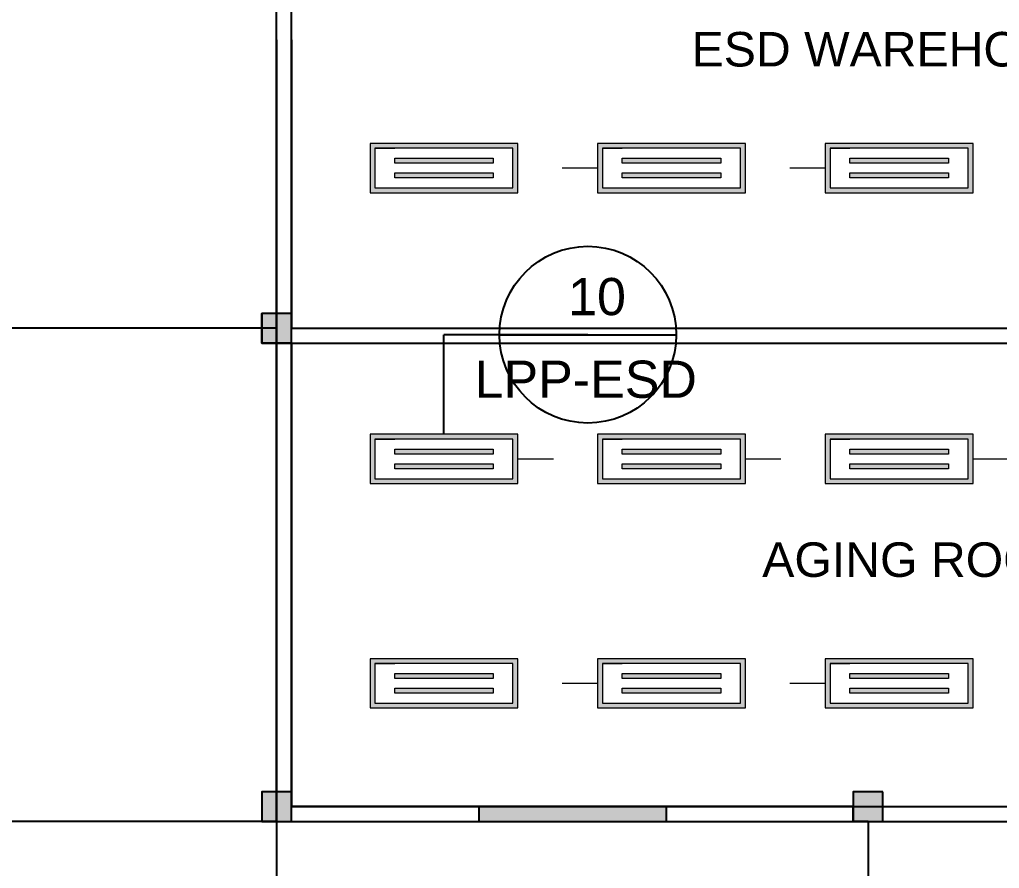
# Model space of a CAD drawing. Header units: millimetres. Extents: x 3339 to 2017737, y 4955 to 2748989.
# Drawn here: x 1426633 to 1436572, y 1238233 to 1246839 of the extents above; entities that cross this region are included whole.
import ezdxf

# ---------------------------------------------------------------- set-up
doc = ezdxf.new("R2010")
doc.units = ezdxf.units.MM
doc.header["$LTSCALE"] = 30
doc.linetypes.add('ACAD_ISO03W100', pattern=[30, 12, -18])
for name, color, linetype in [('DIM LINES', 7, 'Continuous'), ('TEXT', 7, 'Continuous'), ('window', 92, 'Continuous')]:
    doc.layers.add(name, color=color, linetype=linetype)
doc.layers.add('LIGHT LINES', color=6, linetype='ACAD_ISO03W100', lineweight=13)
doc.layers.add('LIGHTS', color=6, linetype='Continuous', lineweight=13)
doc.styles.get("Standard").update_dxf_attribs({"font": 'arial.ttf'})
doc.dimstyles.new('GREEN', dxfattribs={"dimtxt": 1000, "dimasz": 600, "dimexe": 0.18, "dimexo": 0.0625, "dimgap": 0.09, "dimtad": 2, "dimdec": 0, "dimzin": 0, "dimdsep": 46, "dimtxsty": 'Standard', "dimblk": 'ARCHTICK', "dimcen": 0.09, "dimclrd": 3, "dimclre": 3, "dimclrt": 2, "dimadec": 0, "dimazin": 0, "dimtfac": 1, "dimtdec": 0, "dimtofl": 0, "dimtmove": 0, "dimatfit": 3, "dimfxl": 1, "dimtolj": 1, "dimtzin": 0, "dimarcsym": 0})

# ---------------------------------------------------------------- blocks, each defined once
blk = doc.blocks.new('_ArchTick')
at = {"color": 0, "linetype": 'ByBlock', "const_width": 0.15}
blk.add_lwpolyline([(-0.5, -0.5), (0.5, 0.5)], dxfattribs=at)
blk = doc.blocks.new('*D605')
at = {"layer": 'Defpoints', "color": 0, "transparency": 16777216}
for p in [(1412530.3, 1308509.4), (1429240.4, 1308509.4), (1429240.4, 1238709.4)]:
    blk.add_point(p, dxfattribs=at)
at = {"layer": 'DIM LINES', "color": 3, "linetype": 'ByBlock', "lineweight": -2, "transparency": 16777216}
for p, q in [((1429240.3, 1308509.4), (1412530.1, 1308509.4)), ((1412530.3, 1238709.4), (1412530.3, 1308509.4)), ((1429240.3, 1238709.4), (1412530.1, 1238709.4))]:
    blk.add_line(p, q, dxfattribs=at)
at = {"layer": 'DIM LINES', "color": 3, "lineweight": -2, "transparency": 16777216, "xscale": 600, "yscale": 600, "zscale": 600}
for p, rotation in [((1412530.3, 1308509.4), 90), ((1412530.3, 1238709.4), 270)]:
    blk.add_blockref('_ArchTick', p, dxfattribs=dict(at, rotation=rotation))
at = {"layer": 'DIM LINES', "color": 2, "transparency": 16777216, "insert": (1412019.7, 1273609.4), "char_height": 1000, "attachment_point": 5, "rotation": 90}
blk.add_mtext('\\A1;69800', dxfattribs=at)
blk = doc.blocks.new('*D854')
at = {"layer": 'Defpoints', "color": 0, "transparency": 16777216}
for p in [(1429240.4, 1238709.4), (1519240.4, 1238709.4), (1519240.4, 1232329.6)]:
    blk.add_point(p, dxfattribs=at)
at = {"layer": 'DIM LINES', "color": 3, "linetype": 'ByBlock', "lineweight": -2, "transparency": 16777216}
for p, q in [((1429240.4, 1238709.3), (1429240.4, 1232329.4)), ((1519240.4, 1238709.3), (1519240.4, 1232329.4)), ((1429240.4, 1232329.6), (1519240.4, 1232329.6))]:
    blk.add_line(p, q, dxfattribs=at)
at = {"layer": 'DIM LINES', "color": 3, "lineweight": -2, "transparency": 16777216, "xscale": 600, "yscale": 600, "zscale": 600, "rotation": 180}
blk.add_blockref('_ArchTick', (1429240.4, 1232329.6), dxfattribs=at)
at = {"layer": 'DIM LINES', "color": 3, "lineweight": -2, "transparency": 16777216, "xscale": 600, "yscale": 600, "zscale": 600}
blk.add_blockref('_ArchTick', (1519240.4, 1232329.6), dxfattribs=at)
at = {"layer": 'DIM LINES', "color": 2, "transparency": 16777216, "insert": (1474240.4, 1231818.9), "char_height": 1000, "attachment_point": 5}
blk.add_mtext('\\A1;90000', dxfattribs=at)
blk = doc.blocks.new('*D624')
at = {"layer": 'Defpoints', "color": 0, "transparency": 16777216}
for p in [(1429240.4, 1238709.4), (1435240.4, 1238709.4), (1435240.4, 1235479)]:
    blk.add_point(p, dxfattribs=at)
at = {"layer": 'DIM LINES', "color": 3, "linetype": 'ByBlock', "lineweight": -2, "transparency": 16777216}
for p, q in [((1429240.4, 1238709.3), (1429240.4, 1235478.9)), ((1435240.4, 1238709.3), (1435240.4, 1235478.9)), ((1429240.4, 1235479), (1435240.4, 1235479))]:
    blk.add_line(p, q, dxfattribs=at)
at = {"layer": 'DIM LINES', "color": 3, "lineweight": -2, "transparency": 16777216, "xscale": 600, "yscale": 600, "zscale": 600, "rotation": 180}
blk.add_blockref('_ArchTick', (1429240.4, 1235479), dxfattribs=at)
at = {"layer": 'DIM LINES', "color": 3, "lineweight": -2, "transparency": 16777216, "xscale": 600, "yscale": 600, "zscale": 600}
blk.add_blockref('_ArchTick', (1435240.4, 1235479), dxfattribs=at)
at = {"layer": 'DIM LINES', "color": 2, "transparency": 16777216, "insert": (1432240.4, 1234968.4), "char_height": 1000, "attachment_point": 5}
blk.add_mtext('\\A1;6000', dxfattribs=at)
blk = doc.blocks.new('*D625')
at = {"layer": 'Defpoints', "color": 0, "transparency": 16777216}
for p in [(1435240.4, 1238709.4), (1441240.4, 1238709.4), (1441240.4, 1235479)]:
    blk.add_point(p, dxfattribs=at)
at = {"layer": 'DIM LINES', "color": 3, "linetype": 'ByBlock', "lineweight": -2, "transparency": 16777216}
for p, q in [((1435240.4, 1238709.3), (1435240.4, 1235478.9)), ((1441240.4, 1238709.3), (1441240.4, 1235478.9)), ((1435240.4, 1235479), (1441240.4, 1235479))]:
    blk.add_line(p, q, dxfattribs=at)
at = {"layer": 'DIM LINES', "color": 3, "lineweight": -2, "transparency": 16777216, "xscale": 600, "yscale": 600, "zscale": 600, "rotation": 180}
blk.add_blockref('_ArchTick', (1435240.4, 1235479), dxfattribs=at)
at = {"layer": 'DIM LINES', "color": 3, "lineweight": -2, "transparency": 16777216, "xscale": 600, "yscale": 600, "zscale": 600}
blk.add_blockref('_ArchTick', (1441240.4, 1235479), dxfattribs=at)
at = {"layer": 'DIM LINES', "color": 2, "transparency": 16777216, "insert": (1438240.4, 1234968.4), "char_height": 1000, "attachment_point": 5}
blk.add_mtext('\\A1;6000', dxfattribs=at)
blk = doc.blocks.new('*D638')
at = {"layer": 'Defpoints', "color": 0, "transparency": 16777216}
for p in [(1417228, 1261709.4), (1429240.4, 1261709.4), (1429240.4, 1238709.4)]:
    blk.add_point(p, dxfattribs=at)
at = {"layer": 'DIM LINES', "color": 3, "linetype": 'ByBlock', "lineweight": -2, "transparency": 16777216}
for p, q in [((1429240.3, 1261709.4), (1417227.8, 1261709.4)), ((1417228, 1238709.4), (1417228, 1261709.4)), ((1429240.3, 1238709.4), (1417227.8, 1238709.4))]:
    blk.add_line(p, q, dxfattribs=at)
at = {"layer": 'DIM LINES', "color": 3, "lineweight": -2, "transparency": 16777216, "xscale": 600, "yscale": 600, "zscale": 600}
for p, rotation in [((1417228, 1261709.4), 90), ((1417228, 1238709.4), 270)]:
    blk.add_blockref('_ArchTick', p, dxfattribs=dict(at, rotation=rotation))
at = {"layer": 'DIM LINES', "color": 2, "transparency": 16777216, "insert": (1416717, 1250209.4), "char_height": 1000, "attachment_point": 5, "rotation": 90}
blk.add_mtext('\\A1;23000', dxfattribs=at)
blk = doc.blocks.new('*D641')
at = {"layer": 'Defpoints', "color": 0, "transparency": 16777216}
for p in [(1429240.4, 1249709.4), (1421516.6, 1243709.4), (1429240.4, 1243709.4)]:
    blk.add_point(p, dxfattribs=at)
at = {"layer": 'DIM LINES', "color": 3, "linetype": 'ByBlock', "lineweight": -2, "transparency": 16777216}
for p, q in [((1429240.3, 1249709.4), (1421516.4, 1249709.4)), ((1421516.6, 1249709.4), (1421516.6, 1243709.4)), ((1429240.3, 1243709.4), (1421516.4, 1243709.4))]:
    blk.add_line(p, q, dxfattribs=at)
at = {"layer": 'DIM LINES', "color": 3, "lineweight": -2, "transparency": 16777216, "xscale": 600, "yscale": 600, "zscale": 600}
for p, rotation in [((1421516.6, 1249709.4), 90), ((1421516.6, 1243709.4), 270)]:
    blk.add_blockref('_ArchTick', p, dxfattribs=dict(at, rotation=rotation))
at = {"layer": 'DIM LINES', "color": 2, "transparency": 16777216, "insert": (1421005.9, 1246709.4), "char_height": 1000, "attachment_point": 5, "rotation": 90}
blk.add_mtext('\\A1;6000', dxfattribs=at)
blk = doc.blocks.new('*D859')
at = {"layer": 'Defpoints', "color": 0, "transparency": 16777216}
for p in [(1429240.4, 1243709.4), (1421516.6, 1238709.4), (1429240.4, 1238709.4)]:
    blk.add_point(p, dxfattribs=at)
at = {"layer": 'DIM LINES', "color": 3, "linetype": 'ByBlock', "lineweight": -2, "transparency": 16777216}
for p, q in [((1429240.3, 1243709.4), (1421516.4, 1243709.4)), ((1421516.6, 1243709.4), (1421516.6, 1238709.4)), ((1429240.3, 1238709.4), (1421516.4, 1238709.4))]:
    blk.add_line(p, q, dxfattribs=at)
at = {"layer": 'DIM LINES', "color": 3, "lineweight": -2, "transparency": 16777216, "xscale": 600, "yscale": 600, "zscale": 600}
for p, rotation in [((1421516.6, 1243709.4), 90), ((1421516.6, 1238709.4), 270)]:
    blk.add_blockref('_ArchTick', p, dxfattribs=dict(at, rotation=rotation))
at = {"layer": 'DIM LINES', "color": 2, "transparency": 16777216, "insert": (1421005.9, 1241209.4), "char_height": 1000, "attachment_point": 5, "rotation": 90}
blk.add_mtext('\\A1;5000', dxfattribs=at)

msp = doc.modelspace()

# ---------------------------------------------------------------- hatches: boundary and pattern name
h = msp.add_hatch(color=2)
h.dxf.hatch_style = 1
h.paths.add_polyline_path([(1429390.35, 1243859.357), (1429090.35, 1243859.357), (1429090.35, 1243559.357), (1429390.35, 1243559.357)])
h = msp.add_hatch(color=2)
h.dxf.hatch_style = 1
h.paths.add_polyline_path([(1429390.35, 1239009.357), (1429090.35, 1239009.357), (1429090.35, 1238709.357), (1429390.35, 1238709.357)])
h = msp.add_hatch(color=2)
h.dxf.hatch_style = 1
h.paths.add_polyline_path([(1435390.35, 1239009.357), (1435090.35, 1239009.357), (1435090.35, 1238709.357), (1435390.35, 1238709.357)])
at = {"layer": 'LIGHTS'}
h = msp.add_hatch(color=256, dxfattribs=at)
h.dxf.hatch_style = 1
h.paths.add_polyline_path([(1430188.134, 1245584.357), (1430188.134, 1245084.357), (1431688.134, 1245084.357), (1431688.134, 1245584.357)])
h.paths.add_polyline_path([(1431638.134, 1245534.357), (1431638.134, 1245134.357), (1430238.134, 1245134.357), (1430238.134, 1245534.357), (1430438.134, 1245534.357)], flags=16)
h.paths.add_polyline_path([(1431438.134, 1245434.357), (1431438.134, 1245384.357), (1430438.134, 1245384.357), (1430438.134, 1245434.357)], flags=0)
h.paths.add_polyline_path([(1431438.134, 1245284.357), (1431438.134, 1245234.357), (1430438.134, 1245234.357), (1430438.134, 1245284.357)], flags=0)
h = msp.add_hatch(color=256, dxfattribs=at)
h.dxf.hatch_style = 1
h.paths.add_polyline_path([(1432496.598, 1245584.357), (1432496.598, 1245084.357), (1433996.598, 1245084.357), (1433996.598, 1245584.357)])
h.paths.add_polyline_path([(1433946.598, 1245534.357), (1433946.598, 1245134.357), (1432546.598, 1245134.357), (1432546.598, 1245534.357), (1432746.598, 1245534.357)], flags=16)
h.paths.add_polyline_path([(1433746.598, 1245434.357), (1433746.598, 1245384.357), (1432746.598, 1245384.357), (1432746.598, 1245434.357)], flags=0)
h.paths.add_polyline_path([(1433746.598, 1245284.357), (1433746.598, 1245234.357), (1432746.598, 1245234.357), (1432746.598, 1245284.357)], flags=0)
h = msp.add_hatch(color=256, dxfattribs=at)
h.dxf.hatch_style = 1
h.paths.add_polyline_path([(1434805.062, 1245584.357), (1434805.062, 1245084.357), (1436305.062, 1245084.357), (1436305.062, 1245584.357)])
h.paths.add_polyline_path([(1436255.062, 1245534.357), (1436255.062, 1245134.357), (1434855.062, 1245134.357), (1434855.062, 1245534.357), (1435055.062, 1245534.357)], flags=16)
h.paths.add_polyline_path([(1436055.062, 1245434.357), (1436055.062, 1245384.357), (1435055.062, 1245384.357), (1435055.062, 1245434.357)], flags=0)
h.paths.add_polyline_path([(1436055.062, 1245284.357), (1436055.062, 1245234.357), (1435055.062, 1245234.357), (1435055.062, 1245284.357)], flags=0)
h = msp.add_hatch(color=256, dxfattribs=at)
h.dxf.hatch_style = 1
h.paths.add_polyline_path([(1430438.134, 1245434.357), (1430438.134, 1245384.357), (1431438.134, 1245384.357), (1431438.134, 1245434.357)])
h = msp.add_hatch(color=256, dxfattribs=at)
h.dxf.hatch_style = 1
h.paths.add_polyline_path([(1432746.598, 1245434.357), (1432746.598, 1245384.357), (1433746.598, 1245384.357), (1433746.598, 1245434.357)])
h = msp.add_hatch(color=256, dxfattribs=at)
h.dxf.hatch_style = 1
h.paths.add_polyline_path([(1435055.062, 1245434.357), (1435055.062, 1245384.357), (1436055.062, 1245384.357), (1436055.062, 1245434.357)])
h = msp.add_hatch(color=256, dxfattribs=at)
h.dxf.hatch_style = 1
h.paths.add_polyline_path([(1431438.134, 1245234.357), (1431438.134, 1245284.357), (1430438.134, 1245284.357), (1430438.134, 1245234.357)])
h = msp.add_hatch(color=256, dxfattribs=at)
h.dxf.hatch_style = 1
h.paths.add_polyline_path([(1433746.598, 1245234.357), (1433746.598, 1245284.357), (1432746.598, 1245284.357), (1432746.598, 1245234.357)])
h = msp.add_hatch(color=256, dxfattribs=at)
h.dxf.hatch_style = 1
h.paths.add_polyline_path([(1436055.062, 1245234.357), (1436055.062, 1245284.357), (1435055.062, 1245284.357), (1435055.062, 1245234.357)])
h = msp.add_hatch(color=256, dxfattribs=at)
h.dxf.hatch_style = 1
h.paths.add_polyline_path([(1430188.134, 1242634.357), (1430188.134, 1242134.357), (1431688.134, 1242134.357), (1431688.134, 1242634.357)])
h.paths.add_polyline_path([(1431638.134, 1242584.357), (1431638.134, 1242184.357), (1430238.134, 1242184.357), (1430238.134, 1242584.357), (1430438.134, 1242584.357)], flags=16)
h.paths.add_polyline_path([(1431438.134, 1242484.357), (1431438.134, 1242434.357), (1430438.134, 1242434.357), (1430438.134, 1242484.357)], flags=0)
h.paths.add_polyline_path([(1431438.134, 1242334.357), (1431438.134, 1242284.357), (1430438.134, 1242284.357), (1430438.134, 1242334.357)], flags=0)
h = msp.add_hatch(color=256, dxfattribs=at)
h.dxf.hatch_style = 1
h.paths.add_polyline_path([(1432496.598, 1242634.357), (1432496.598, 1242134.357), (1433996.598, 1242134.357), (1433996.598, 1242634.357)])
h.paths.add_polyline_path([(1433946.598, 1242584.357), (1433946.598, 1242184.357), (1432546.598, 1242184.357), (1432546.598, 1242584.357), (1432746.598, 1242584.357)], flags=16)
h.paths.add_polyline_path([(1433746.598, 1242484.357), (1433746.598, 1242434.357), (1432746.598, 1242434.357), (1432746.598, 1242484.357)], flags=0)
h.paths.add_polyline_path([(1433746.598, 1242334.357), (1433746.598, 1242284.357), (1432746.598, 1242284.357), (1432746.598, 1242334.357)], flags=0)
h = msp.add_hatch(color=256, dxfattribs=at)
h.dxf.hatch_style = 1
h.paths.add_polyline_path([(1434805.062, 1242634.357), (1434805.062, 1242134.357), (1436305.062, 1242134.357), (1436305.062, 1242634.357)])
h.paths.add_polyline_path([(1436255.062, 1242584.357), (1436255.062, 1242184.357), (1434855.062, 1242184.357), (1434855.062, 1242584.357), (1435055.062, 1242584.357)], flags=16)
h.paths.add_polyline_path([(1436055.062, 1242484.357), (1436055.062, 1242434.357), (1435055.062, 1242434.357), (1435055.062, 1242484.357)], flags=0)
h.paths.add_polyline_path([(1436055.062, 1242334.357), (1436055.062, 1242284.357), (1435055.062, 1242284.357), (1435055.062, 1242334.357)], flags=0)
h = msp.add_hatch(color=256, dxfattribs=at)
h.dxf.hatch_style = 1
h.paths.add_polyline_path([(1430438.134, 1242484.357), (1430438.134, 1242434.357), (1431438.134, 1242434.357), (1431438.134, 1242484.357)])
h = msp.add_hatch(color=256, dxfattribs=at)
h.dxf.hatch_style = 1
h.paths.add_polyline_path([(1432746.598, 1242484.357), (1432746.598, 1242434.357), (1433746.598, 1242434.357), (1433746.598, 1242484.357)])
h = msp.add_hatch(color=256, dxfattribs=at)
h.dxf.hatch_style = 1
h.paths.add_polyline_path([(1435055.062, 1242484.357), (1435055.062, 1242434.357), (1436055.062, 1242434.357), (1436055.062, 1242484.357)])
h = msp.add_hatch(color=256, dxfattribs=at)
h.dxf.hatch_style = 1
h.paths.add_polyline_path([(1431438.134, 1242284.357), (1431438.134, 1242334.357), (1430438.134, 1242334.357), (1430438.134, 1242284.357)])
h = msp.add_hatch(color=256, dxfattribs=at)
h.dxf.hatch_style = 1
h.paths.add_polyline_path([(1433746.598, 1242284.357), (1433746.598, 1242334.357), (1432746.598, 1242334.357), (1432746.598, 1242284.357)])
h = msp.add_hatch(color=256, dxfattribs=at)
h.dxf.hatch_style = 1
h.paths.add_polyline_path([(1436055.062, 1242284.357), (1436055.062, 1242334.357), (1435055.062, 1242334.357), (1435055.062, 1242284.357)])
h = msp.add_hatch(color=256, dxfattribs=at)
h.dxf.hatch_style = 1
h.paths.add_polyline_path([(1430188.134, 1240359.357), (1430188.134, 1239859.357), (1431688.134, 1239859.357), (1431688.134, 1240359.357)])
h.paths.add_polyline_path([(1431638.134, 1240309.357), (1431638.134, 1239909.357), (1430238.134, 1239909.357), (1430238.134, 1240309.357), (1430438.134, 1240309.357)], flags=16)
h.paths.add_polyline_path([(1431438.134, 1240209.357), (1431438.134, 1240159.357), (1430438.134, 1240159.357), (1430438.134, 1240209.357)], flags=0)
h.paths.add_polyline_path([(1431438.134, 1240059.357), (1431438.134, 1240009.357), (1430438.134, 1240009.357), (1430438.134, 1240059.357)], flags=0)
h = msp.add_hatch(color=256, dxfattribs=at)
h.dxf.hatch_style = 1
h.paths.add_polyline_path([(1432496.598, 1240359.357), (1432496.598, 1239859.357), (1433996.598, 1239859.357), (1433996.598, 1240359.357)])
h.paths.add_polyline_path([(1433946.598, 1240309.357), (1433946.598, 1239909.357), (1432546.598, 1239909.357), (1432546.598, 1240309.357), (1432746.598, 1240309.357)], flags=16)
h.paths.add_polyline_path([(1433746.598, 1240209.357), (1433746.598, 1240159.357), (1432746.598, 1240159.357), (1432746.598, 1240209.357)], flags=0)
h.paths.add_polyline_path([(1433746.598, 1240059.357), (1433746.598, 1240009.357), (1432746.598, 1240009.357), (1432746.598, 1240059.357)], flags=0)
h = msp.add_hatch(color=256, dxfattribs=at)
h.dxf.hatch_style = 1
h.paths.add_polyline_path([(1434805.062, 1240359.357), (1434805.062, 1239859.357), (1436305.062, 1239859.357), (1436305.062, 1240359.357)])
h.paths.add_polyline_path([(1436255.062, 1240309.357), (1436255.062, 1239909.357), (1434855.062, 1239909.357), (1434855.062, 1240309.357), (1435055.062, 1240309.357)], flags=16)
h.paths.add_polyline_path([(1436055.062, 1240209.357), (1436055.062, 1240159.357), (1435055.062, 1240159.357), (1435055.062, 1240209.357)], flags=0)
h.paths.add_polyline_path([(1436055.062, 1240059.357), (1436055.062, 1240009.357), (1435055.062, 1240009.357), (1435055.062, 1240059.357)], flags=0)
h = msp.add_hatch(color=256, dxfattribs=at)
h.dxf.hatch_style = 1
h.paths.add_polyline_path([(1430438.134, 1240209.357), (1430438.134, 1240159.357), (1431438.134, 1240159.357), (1431438.134, 1240209.357)])
h = msp.add_hatch(color=256, dxfattribs=at)
h.dxf.hatch_style = 1
h.paths.add_polyline_path([(1432746.598, 1240209.357), (1432746.598, 1240159.357), (1433746.598, 1240159.357), (1433746.598, 1240209.357)])
h = msp.add_hatch(color=256, dxfattribs=at)
h.dxf.hatch_style = 1
h.paths.add_polyline_path([(1435055.062, 1240209.357), (1435055.062, 1240159.357), (1436055.062, 1240159.357), (1436055.062, 1240209.357)])
h = msp.add_hatch(color=256, dxfattribs=at)
h.dxf.hatch_style = 1
h.paths.add_polyline_path([(1431438.134, 1240009.357), (1431438.134, 1240059.357), (1430438.134, 1240059.357), (1430438.134, 1240009.357)])
h = msp.add_hatch(color=256, dxfattribs=at)
h.dxf.hatch_style = 1
h.paths.add_polyline_path([(1433746.598, 1240009.357), (1433746.598, 1240059.357), (1432746.598, 1240059.357), (1432746.598, 1240009.357)])
h = msp.add_hatch(color=256, dxfattribs=at)
h.dxf.hatch_style = 1
h.paths.add_polyline_path([(1436055.062, 1240009.357), (1436055.062, 1240059.357), (1435055.062, 1240059.357), (1435055.062, 1240009.357)])
at = {"layer": 'window'}
h = msp.add_hatch(color=256, dxfattribs=at)
h.dxf.hatch_style = 1
h.paths.add_polyline_path([(1433190.35, 1238859.357), (1431290.35, 1238859.357), (1431290.35, 1238709.357), (1433190.35, 1238709.357)])
h.paths.add_polyline_path([(1439190.35, 1238859.357), (1437290.35, 1238859.357), (1437290.35, 1238709.357), (1438240.35, 1238709.357), (1439190.35, 1238709.357)])
h.paths.add_polyline_path([(1445190.35, 1238859.357), (1443290.35, 1238859.357), (1443290.35, 1238709.357), (1445190.35, 1238709.357)])
h.paths.add_polyline_path([(1451190.35, 1238859.357), (1449290.35, 1238859.357), (1449290.35, 1238709.357), (1451190.35, 1238709.357)])
h.paths.add_polyline_path([(1457190.35, 1238859.357), (1455290.35, 1238859.357), (1455290.35, 1238709.357), (1457190.35, 1238709.357)])
h.paths.add_polyline_path([(1463690.35, 1238859.357), (1461790.35, 1238859.357), (1461790.35, 1238709.357), (1463690.35, 1238709.357)])
h.paths.add_polyline_path([(1469390.35, 1238859.357), (1468290.35, 1238859.357), (1468290.35, 1238709.357), (1469390.35, 1238709.357)])
h.paths.add_polyline_path([(1469640.35, 1249709.357), (1468290.35, 1249709.357), (1468290.35, 1249559.357), (1469640.35, 1249559.357)])
h.paths.add_polyline_path([(1463690.35, 1249709.357), (1461790.35, 1249709.357), (1461790.35, 1249559.357), (1463690.35, 1249559.357)])
h.paths.add_polyline_path([(1457190.35, 1249709.357), (1455290.35, 1249709.357), (1455290.35, 1249559.357), (1457190.35, 1249559.357)])
h.paths.add_polyline_path([(1451190.35, 1249709.357), (1449290.35, 1249709.357), (1449290.35, 1249559.357), (1451190.35, 1249559.357)])
h.paths.add_polyline_path([(1445190.35, 1249709.357), (1443290.35, 1249709.357), (1443290.35, 1249559.357), (1445190.35, 1249559.357)])
h.paths.add_polyline_path([(1437835.081, 1249709.357), (1435390.35, 1249709.357), (1435390.35, 1249559.357), (1437835.081, 1249559.357)])

# ---------------------------------------------------------------- linework, layer by layer
at = {"color": 0}
for p, q in [((1429240.35, 1239009.357), (1429240.35, 1246959.357)), ((1429390.35, 1243709.357), (1429390.35, 1246959.357)), ((1429240.35, 1239009.357), (1429240.35, 1246634.357)), ((1429090.35, 1243559.357), (1429090.35, 1243859.357)), ((1429240.35, 1238709.357), (1429240.35, 1243709.357)), ((1429390.35, 1243709.357), (1437429.813, 1243709.357)), ((1429390.35, 1243559.357), (1429090.35, 1243559.357)), ((1429240.35, 1239009.357), (1429240.35, 1243559.357)), ((1429390.35, 1238859.357), (1429390.35, 1243559.357)), ((1429390.35, 1243559.357), (1437429.813, 1243559.357)), ((1429390.35, 1239009.357), (1429090.35, 1239009.357)), ((1429090.35, 1239009.357), (1429090.35, 1238709.357)), ((1429390.35, 1238709.357), (1429390.35, 1239009.357)), ((1429390.35, 1238859.357), (1441240.35, 1238859.357)), ((1435090.35, 1238859.357), (1429390.35, 1238859.357)), ((1429090.35, 1238709.357), (1429390.35, 1238709.357)), ((1429240.35, 1238709.357), (1469740.35, 1238709.357)), ((1429240.35, 1238709.357), (1441240.35, 1238709.357)), ((1429240.35, 1238709.357), (1437240.35, 1238709.357)), ((1429240.35, 1238709.357), (1439240.35, 1238709.357)), ((1429240.35, 1238709.357), (1438240.35, 1238709.357))]:
    msp.add_line(p, q, dxfattribs=at)
for p, q in [((1429240.35, 1246634.357), (1429240.35, 1238709.357)), ((1429390.35, 1246634.357), (1429390.35, 1243709.357)), ((1430938.134, 1242634.357), (1430938.134, 1243644.253)), ((1431501.275, 1243644.253), (1430938.134, 1243644.253)), ((1432397.545, 1243644.253), (1431497.545, 1243644.253)), ((1431497.545, 1243644.253), (1433297.545, 1243644.253)), ((1429390.35, 1243559.357), (1429390.35, 1238859.357)), ((1429240.35, 1238709.357), (1469740.35, 1238709.357))]:
    msp.add_line(p, q)
for points in [[(1429390.35, 1243859.357), (1429090.35, 1243859.357), (1429090.35, 1243559.357), (1429390.35, 1243559.357), (1429390.35, 1243859.357)], [(1429390.35, 1239009.357), (1429090.35, 1239009.357), (1429090.35, 1238709.357), (1429390.35, 1238709.357), (1429390.35, 1239009.357)], [(1435390.35, 1239009.357), (1435090.35, 1239009.357), (1435090.35, 1238709.357), (1435390.35, 1238709.357), (1435390.35, 1239009.357)]]:
    msp.add_lwpolyline(points, close=True)
msp.add_circle((1432397.545, 1243644.253), 896.27)
at = {"layer": 'LIGHT LINES'}
for p, q in [((1432496.598, 1245334.357), (1431688.134, 1245334.357)), ((1434805.062, 1245334.357), (1433996.598, 1245334.357)), ((1437113.526, 1245334.357), (1436305.062, 1245334.357)), ((1431688.134, 1242384.357), (1432496.598, 1242384.357)), ((1433996.598, 1242384.357), (1434805.062, 1242384.357)), ((1436305.062, 1242384.357), (1437113.526, 1242384.357)), ((1432496.598, 1240109.357), (1431688.134, 1240109.357)), ((1434805.062, 1240109.357), (1433996.598, 1240109.357)), ((1437113.526, 1240109.357), (1436305.062, 1240109.357))]:
    msp.add_line(p, q, dxfattribs=at)
at = {"layer": 'LIGHTS'}
for p, q in [((1431688.134, 1245584.357), (1430188.134, 1245584.357)), ((1430188.134, 1245584.357), (1430188.134, 1245084.357)), ((1431688.134, 1245084.357), (1431688.134, 1245584.357)), ((1433996.598, 1245584.357), (1432496.598, 1245584.357)), ((1432496.598, 1245584.357), (1432496.598, 1245084.357)), ((1433996.598, 1245084.357), (1433996.598, 1245584.357)), ((1436305.062, 1245584.357), (1434805.062, 1245584.357)), ((1434805.062, 1245584.357), (1434805.062, 1245084.357)), ((1436305.062, 1245084.357), (1436305.062, 1245584.357)), ((1431638.134, 1245534.357), (1430238.134, 1245534.357)), ((1430238.134, 1245534.357), (1430238.134, 1245134.357)), ((1430238.134, 1245534.357), (1430438.134, 1245534.357)), ((1431638.134, 1245134.357), (1431638.134, 1245534.357)), ((1433946.598, 1245534.357), (1432546.598, 1245534.357)), ((1432546.598, 1245534.357), (1432546.598, 1245134.357)), ((1432546.598, 1245534.357), (1432746.598, 1245534.357)), ((1433946.598, 1245134.357), (1433946.598, 1245534.357)), ((1436255.062, 1245534.357), (1434855.062, 1245534.357)), ((1434855.062, 1245534.357), (1434855.062, 1245134.357)), ((1434855.062, 1245534.357), (1435055.062, 1245534.357)), ((1436255.062, 1245134.357), (1436255.062, 1245534.357)), ((1430438.134, 1245434.357), (1431438.134, 1245434.357)), ((1430438.134, 1245384.357), (1430438.134, 1245434.357)), ((1431438.134, 1245434.357), (1431438.134, 1245384.357)), ((1432746.598, 1245434.357), (1433746.598, 1245434.357)), ((1432746.598, 1245384.357), (1432746.598, 1245434.357)), ((1433746.598, 1245434.357), (1433746.598, 1245384.357)), ((1435055.062, 1245434.357), (1436055.062, 1245434.357)), ((1435055.062, 1245384.357), (1435055.062, 1245434.357)), ((1436055.062, 1245434.357), (1436055.062, 1245384.357)), ((1431438.134, 1245384.357), (1430438.134, 1245384.357)), ((1433746.598, 1245384.357), (1432746.598, 1245384.357)), ((1436055.062, 1245384.357), (1435055.062, 1245384.357)), ((1430438.134, 1245284.357), (1431438.134, 1245284.357)), ((1430438.134, 1245234.357), (1430438.134, 1245284.357)), ((1431438.134, 1245234.357), (1430438.134, 1245234.357)), ((1431438.134, 1245284.357), (1431438.134, 1245234.357)), ((1432746.598, 1245284.357), (1433746.598, 1245284.357)), ((1432746.598, 1245234.357), (1432746.598, 1245284.357)), ((1433746.598, 1245234.357), (1432746.598, 1245234.357)), ((1433746.598, 1245284.357), (1433746.598, 1245234.357)), ((1435055.062, 1245284.357), (1436055.062, 1245284.357)), ((1435055.062, 1245234.357), (1435055.062, 1245284.357)), ((1436055.062, 1245234.357), (1435055.062, 1245234.357)), ((1436055.062, 1245284.357), (1436055.062, 1245234.357)), ((1430238.134, 1245134.357), (1431638.134, 1245134.357)), ((1432546.598, 1245134.357), (1433946.598, 1245134.357)), ((1434855.062, 1245134.357), (1436255.062, 1245134.357)), ((1430188.134, 1245084.357), (1431688.134, 1245084.357)), ((1432496.598, 1245084.357), (1433996.598, 1245084.357)), ((1434805.062, 1245084.357), (1436305.062, 1245084.357)), ((1431688.134, 1242634.357), (1430188.134, 1242634.357)), ((1430188.134, 1242634.357), (1430188.134, 1242134.357)), ((1431688.134, 1242134.357), (1431688.134, 1242634.357)), ((1433996.598, 1242634.357), (1432496.598, 1242634.357)), ((1432496.598, 1242634.357), (1432496.598, 1242134.357)), ((1433996.598, 1242134.357), (1433996.598, 1242634.357)), ((1436305.062, 1242634.357), (1434805.062, 1242634.357)), ((1434805.062, 1242634.357), (1434805.062, 1242134.357)), ((1436305.062, 1242134.357), (1436305.062, 1242634.357)), ((1431638.134, 1242584.357), (1430238.134, 1242584.357)), ((1430238.134, 1242584.357), (1430238.134, 1242184.357)), ((1430238.134, 1242584.357), (1430438.134, 1242584.357)), ((1431638.134, 1242184.357), (1431638.134, 1242584.357)), ((1433946.598, 1242584.357), (1432546.598, 1242584.357)), ((1432546.598, 1242584.357), (1432546.598, 1242184.357)), ((1432546.598, 1242584.357), (1432746.598, 1242584.357)), ((1433946.598, 1242184.357), (1433946.598, 1242584.357)), ((1436255.062, 1242584.357), (1434855.062, 1242584.357)), ((1434855.062, 1242584.357), (1434855.062, 1242184.357)), ((1434855.062, 1242584.357), (1435055.062, 1242584.357)), ((1436255.062, 1242184.357), (1436255.062, 1242584.357)), ((1430438.134, 1242484.357), (1431438.134, 1242484.357)), ((1430438.134, 1242434.357), (1430438.134, 1242484.357)), ((1431438.134, 1242434.357), (1430438.134, 1242434.357)), ((1431438.134, 1242484.357), (1431438.134, 1242434.357)), ((1432746.598, 1242484.357), (1433746.598, 1242484.357)), ((1432746.598, 1242434.357), (1432746.598, 1242484.357)), ((1433746.598, 1242434.357), (1432746.598, 1242434.357)), ((1433746.598, 1242484.357), (1433746.598, 1242434.357)), ((1435055.062, 1242484.357), (1436055.062, 1242484.357)), ((1435055.062, 1242434.357), (1435055.062, 1242484.357)), ((1436055.062, 1242434.357), (1435055.062, 1242434.357)), ((1436055.062, 1242484.357), (1436055.062, 1242434.357)), ((1430438.134, 1242334.357), (1431438.134, 1242334.357)), ((1430438.134, 1242284.357), (1430438.134, 1242334.357)), ((1431438.134, 1242334.357), (1431438.134, 1242284.357)), ((1432746.598, 1242334.357), (1433746.598, 1242334.357)), ((1432746.598, 1242284.357), (1432746.598, 1242334.357)), ((1433746.598, 1242334.357), (1433746.598, 1242284.357)), ((1435055.062, 1242334.357), (1436055.062, 1242334.357)), ((1435055.062, 1242284.357), (1435055.062, 1242334.357)), ((1436055.062, 1242334.357), (1436055.062, 1242284.357)), ((1431438.134, 1242284.357), (1430438.134, 1242284.357)), ((1433746.598, 1242284.357), (1432746.598, 1242284.357)), ((1436055.062, 1242284.357), (1435055.062, 1242284.357)), ((1430188.134, 1242134.357), (1431688.134, 1242134.357)), ((1430238.134, 1242184.357), (1431638.134, 1242184.357)), ((1432496.598, 1242134.357), (1433996.598, 1242134.357)), ((1432546.598, 1242184.357), (1433946.598, 1242184.357)), ((1434805.062, 1242134.357), (1436305.062, 1242134.357)), ((1434855.062, 1242184.357), (1436255.062, 1242184.357)), ((1431688.134, 1240359.357), (1430188.134, 1240359.357)), ((1430188.134, 1240359.357), (1430188.134, 1239859.357)), ((1431688.134, 1239859.357), (1431688.134, 1240359.357)), ((1433996.598, 1240359.357), (1432496.598, 1240359.357)), ((1432496.598, 1240359.357), (1432496.598, 1239859.357)), ((1433996.598, 1239859.357), (1433996.598, 1240359.357)), ((1436305.062, 1240359.357), (1434805.062, 1240359.357)), ((1434805.062, 1240359.357), (1434805.062, 1239859.357)), ((1436305.062, 1239859.357), (1436305.062, 1240359.357)), ((1431638.134, 1240309.357), (1430238.134, 1240309.357)), ((1430238.134, 1240309.357), (1430238.134, 1239909.357)), ((1430238.134, 1240309.357), (1430438.134, 1240309.357)), ((1431638.134, 1239909.357), (1431638.134, 1240309.357)), ((1433946.598, 1240309.357), (1432546.598, 1240309.357)), ((1432546.598, 1240309.357), (1432546.598, 1239909.357)), ((1432546.598, 1240309.357), (1432746.598, 1240309.357)), ((1433946.598, 1239909.357), (1433946.598, 1240309.357)), ((1436255.062, 1240309.357), (1434855.062, 1240309.357)), ((1434855.062, 1240309.357), (1434855.062, 1239909.357)), ((1434855.062, 1240309.357), (1435055.062, 1240309.357)), ((1436255.062, 1239909.357), (1436255.062, 1240309.357)), ((1430438.134, 1240209.357), (1431438.134, 1240209.357)), ((1430438.134, 1240159.357), (1430438.134, 1240209.357)), ((1431438.134, 1240159.357), (1430438.134, 1240159.357)), ((1431438.134, 1240209.357), (1431438.134, 1240159.357)), ((1432746.598, 1240209.357), (1433746.598, 1240209.357)), ((1432746.598, 1240159.357), (1432746.598, 1240209.357)), ((1433746.598, 1240159.357), (1432746.598, 1240159.357)), ((1433746.598, 1240209.357), (1433746.598, 1240159.357)), ((1435055.062, 1240209.357), (1436055.062, 1240209.357)), ((1435055.062, 1240159.357), (1435055.062, 1240209.357)), ((1436055.062, 1240159.357), (1435055.062, 1240159.357)), ((1436055.062, 1240209.357), (1436055.062, 1240159.357)), ((1430438.134, 1240059.357), (1431438.134, 1240059.357)), ((1430438.134, 1240009.357), (1430438.134, 1240059.357)), ((1431438.134, 1240059.357), (1431438.134, 1240009.357)), ((1432746.598, 1240059.357), (1433746.598, 1240059.357)), ((1432746.598, 1240009.357), (1432746.598, 1240059.357)), ((1433746.598, 1240059.357), (1433746.598, 1240009.357)), ((1435055.062, 1240059.357), (1436055.062, 1240059.357)), ((1435055.062, 1240009.357), (1435055.062, 1240059.357)), ((1436055.062, 1240059.357), (1436055.062, 1240009.357)), ((1431438.134, 1240009.357), (1430438.134, 1240009.357)), ((1433746.598, 1240009.357), (1432746.598, 1240009.357)), ((1436055.062, 1240009.357), (1435055.062, 1240009.357)), ((1430188.134, 1239859.357), (1431688.134, 1239859.357)), ((1430238.134, 1239909.357), (1431638.134, 1239909.357)), ((1432496.598, 1239859.357), (1433996.598, 1239859.357)), ((1432546.598, 1239909.357), (1433946.598, 1239909.357)), ((1434805.062, 1239859.357), (1436305.062, 1239859.357)), ((1434855.062, 1239909.357), (1436255.062, 1239909.357))]:
    msp.add_line(p, q, dxfattribs=at)
at = {"layer": 'window'}
for p, q in [((1431290.35, 1238859.357), (1431290.35, 1238709.357)), ((1433190.35, 1238859.357), (1433190.35, 1238709.357)), ((1435090.35, 1238709.357), (1435090.35, 1238859.357)), ((1435240.35, 1238709.357), (1435090.35, 1238709.357))]:
    msp.add_line(p, q, dxfattribs=at)

# ---------------------------------------------------------------- texts
at = {"char_height": 377.35925, "attachment_point": 1}
for s, insert in [('\\pxt0.39537;10', (1432197.545, 1244219.592)), ('\\pxqc,t0.39537;LPP-ESD', (1432187.545, 1243381.613))]:
    msp.add_mtext_dynamic_manual_height_columns(s, width=377.35925, gutter_width=1886.796, heights=[0], dxfattribs=dict(at, insert=insert))
at = {"layer": 'TEXT', "char_height": 350, "attachment_point": 1}
for s, insert in [('\\pxqc;ESD WAREHOUSE', (1433425.89, 1246713.792)), ('\\pxqc;AGING ROOM', (1433585.062, 1241538.63))]:
    msp.add_mtext_dynamic_manual_height_columns(s, width=4394.73285, gutter_width=0, heights=[1406.025], dxfattribs=dict(at, insert=insert))

# ---------------------------------------------------------------- dimensions: what is measured, and where the dimension line sits
at = {"layer": 'DIM LINES', "color": 0}
for base, p1, p2, picture, middle in [((1412530.319, 1308509.357), (1429240.35, 1238709.357), (1429240.35, 1308509.357), '*D605', (1412019.656, 1273609.357)), ((1417227.976, 1261709.357), (1429240.35, 1238709.357), (1429240.35, 1261709.357), '*D638', (1416716.972, 1250209.357)), ((1421516.606, 1243709.357), (1429240.35, 1249709.357), (1429240.35, 1243709.357), '*D641', (1421005.943, 1246709.357)), ((1421516.606, 1238709.357), (1429240.35, 1243709.357), (1429240.35, 1238709.357), '*D859', (1421005.943, 1241209.357))]:
    dim = msp.add_linear_dim(base=base, p1=p1, p2=p2, angle=90, dimstyle='GREEN', dxfattribs=at)
    dim.commit()
    dim.dimension.update_dxf_attribs({"geometry": picture, "text_midpoint": middle})
for base, p1, p2, picture, middle in [((1519240.35, 1232329.59), (1429240.35, 1238709.357), (1519240.35, 1238709.357), '*D854', (1474240.35, 1231818.927)), ((1435240.35, 1235479.048), (1429240.35, 1238709.357), (1435240.35, 1238709.357), '*D624', (1432240.35, 1234968.385)), ((1441240.35, 1235479.048), (1435240.35, 1238709.357), (1441240.35, 1238709.357), '*D625', (1438240.35, 1234968.385))]:
    dim = msp.add_linear_dim(base=base, p1=p1, p2=p2, dimstyle='GREEN', dxfattribs=at)
    dim.commit()
    dim.dimension.update_dxf_attribs({"geometry": picture, "text_midpoint": middle})

doc.saveas('drawing.dxf')
